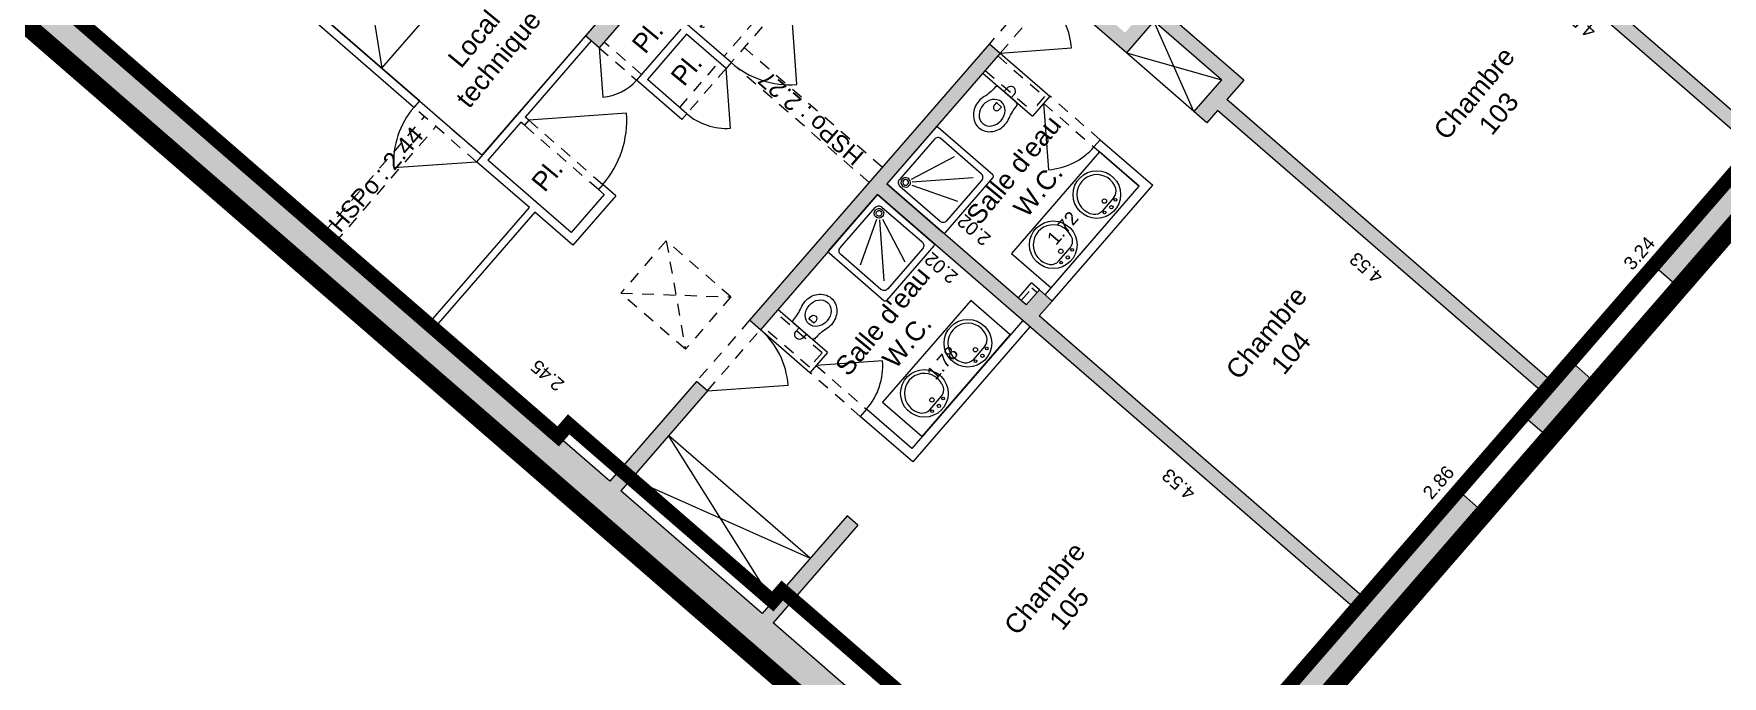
# Model space of a CAD drawing. Header units: metres. Extents: x 1653866.1 to 1653952.6, y 8210294.1 to 8210389.6.
# Drawn here: x 1653889.48 to 1653907.22, y 8210314.23 to 8210320.98 of the extents above; entities that cross this region are included whole.
import ezdxf
from ezdxf.enums import TextEntityAlignment as Align

# ---------------------------------------------------------------- set-up
doc = ezdxf.new("R2010")
doc.units = ezdxf.units.M
doc.header["$PDMODE"] = 32
doc.header["$PDSIZE"] = -0.5
for name, pattern in [('AXES', [2, 1.25, -0.25, 0.25, -0.25]), ('CACHE2', [0.1875, 0.125, -0.0625]), ('PHANTOM', [0])]:
    doc.linetypes.add(name, pattern=pattern)
for name, color, linetype in [('GEX_BAT_allege', 161, 'Continuous'), ('GEX_BAT_cloison', 2, 'Continuous'), ('GEX_BAT_coffrage', 221, 'Continuous'), ('GEX_BAT_fenetre', 4, 'Continuous'), ('GEX_BAT_fenetre_de_toit', 3, 'CACHE2'), ('GEX_BAT_gaine_tremie', 13, 'Continuous'), ('GEX_BAT_linteau_cloison', 3, 'CACHE2'), ('GEX_BAT_linteau_mur', 6, 'CACHE2'), ('GEX_BAT_mur', 1, 'Continuous'), ('GEX_BAT_placard', 21, 'Continuous'), ('GEX_BAT_poutre', 32, 'CACHE2'), ('GEX_MEP_txt_cot_alti', 51, 'Continuous'), ('GEX_MEP_txt_cot_plani', 30, 'Continuous'), ('GEX_MEP_txt_designation', 7, 'Continuous'), ('GEX_MEP_txt_divers', 7, 'Continuous')]:
    doc.layers.add(name, color=color, linetype=linetype)
for name, color, linetype, true_color in [('GEX_EDS_sdp_1-habitation', 1, 'AXES', 0xff0000), ('GEX_EDS_sdp_7-lt', 150, 'Continuous', 0x007fff), ('GEX_EDS_shob_contour', 1, 'Continuous', 0xff0000), ('GEX_EQU_sanitaire', 9, 'Continuous', 0x808080), ('GEX_MEP_mur_pochage', 7, 'Continuous', 0x999999), ('GEX_MEP_ouvrant_porte', 9, 'Continuous', 0x808080)]:
    doc.layers.add(name, color=color, linetype=linetype, true_color=true_color)
doc.styles.add('G100TXT-cote', font='swissl.ttf')
doc.styles.add('G100TXT-droit', font='swissl.ttf', dxfattribs={"height": 0.2})
doc.styles.add('G50TXT-italic', font='swissli.ttf')
doc.dimstyles.new('G100COT-libre', dxfattribs={"dimtxt": 0.14, "dimasz": 0.18, "dimexe": 0.18, "dimexo": 0.2, "dimgap": 0.09, "dimtad": 0, "dimzin": 0, "dimdsep": 46, "dimtxsty": 'G100TXT-cote', "dimblk1": 'OBLIQUE', "dimblk2": 'OBLIQUE', "dimsah": 1, "dimcen": 0.09, "dimse1": 1, "dimse2": 1, "dimsd1": 1, "dimsd2": 1, "dimclrd": 252, "dimaunit": 2, "dimadec": 3, "dimazin": 0, "dimtfac": 1, "dimtix": 1, "dimtofl": 0, "dimtmove": 0, "dimatfit": 3, "dimldrblk": 'OBLIQUE', "dimfxl": 0.18, "dimtolj": 1, "dimtzin": 0, "dimarcsym": 0})

# ---------------------------------------------------------------- blocks, each defined once
blk = doc.blocks.new('*D139')
at = {"layer": 'Defpoints', "color": 0, "transparency": 16777216}
for p in [(1653899.61, 8210318.195), (1653899.693, 8210318.123), (1653898.527, 8210316.778)]:
    blk.add_point(p, dxfattribs=at)
at = {"layer": 'GEX_MEP_txt_cot_plani', "color": 0, "transparency": 16777216, "insert": (1653899.027, 8210317.522), "char_height": 0.14, "attachment_point": 5, "rotation": 49.0604, "style": 'G100TXT-cote'}
blk.add_mtext('\\A1;1.78', dxfattribs=at)
blk = doc.blocks.new('_OBLIQUE')
at = {"color": 0, "linetype": 'ByBlock'}
blk.add_line((-0.5, -0.5), (0.5, 0.5), dxfattribs=at)
blk = doc.blocks.new('WC_sr')
at = {"layer": 'GEX_EQU_sanitaire'}
blk.add_lwpolyline([(-0.05, -0.1), (-0.05, -0.05, -1), (0.05, -0.05), (0.05, -0.1)], format="xyb", dxfattribs=at)
for points in [[(-0.12, -0.1), (0.12, -0.1, -0.414214), (0.15, -0.13, 0.079048), (0.173, -0.276, -0.079048), (0.185, -0.35, -0.083285), (0.172, -0.428, -0.09084), (0.134, -0.494, -0.104065), (0.073, -0.543, -0.115836), (0, -0.56, -0.115836), (-0.073, -0.543, -0.104065), (-0.134, -0.494, -0.09084), (-0.172, -0.428, -0.083285), (-0.185, -0.35, -0.079048), (-0.173, -0.276, 0.079048), (-0.15, -0.13, -0.414214), (-0.12, -0.1)], [(-0.035, -0.24), (0.035, -0.24), (0.035, -0.275, -1), (-0.035, -0.275)]]:
    blk.add_lwpolyline(points, format="xyb", close=True, dxfattribs=at)
blk.add_ellipse((0, -0.35), major_axis=(0, -0.15), ratio=0.833333, dxfattribs=at)
blk = doc.blocks.new('Dou_ea')
at = {"layer": 'GEX_EQU_sanitaire'}
for p, q in [((0.207, -0.162), (0.68, -0.348)), ((0.162, -0.207), (0.348, -0.68)), ((0.189, -0.189), (0.642, -0.642))]:
    blk.add_line(p, q, dxfattribs=at)
for points in [[(0.02, -0.8, -0.414214), (0, -0.78), (0, 0), (0.78, 0, -0.414214), (0.8, -0.02), (0.8, -0.78, -0.414214), (0.78, -0.8)], [(0.68, -0.07, -0.414214), (0.73, -0.12), (0.73, -0.68, -0.414214), (0.68, -0.73), (0.12, -0.73, -0.414214), (0.07, -0.68), (0.07, -0.12, -0.414214), (0.12, -0.07)], [(0.19, -0.14, -1), (0.09, -0.14, -1)], [(0.17, -0.14, -1), (0.11, -0.14, -1)]]:
    blk.add_lwpolyline(points, format="xyb", close=True, dxfattribs=at)
blk = doc.blocks.new('*D143')
at = {"layer": 'Defpoints', "color": 0, "transparency": 16777216}
for p in [(1653898.205, 8210319.13), (1653898.251, 8210319.182), (1653899.731, 8210317.806)]:
    blk.add_point(p, dxfattribs=at)
at = {"layer": 'GEX_MEP_txt_cot_plani', "color": 0, "transparency": 16777216, "insert": (1653899.014, 8210318.52), "char_height": 0.14, "attachment_point": 5, "rotation": 139.0604, "style": 'G100TXT-cote'}
blk.add_mtext('\\A1;2.02', dxfattribs=at)
blk = doc.blocks.new('Lav_vr')
at = {"layer": 'GEX_EQU_sanitaire', "linetype": 'Continuous'}
for p, q in [((-0.443, -0.123), (-0.254, -0.123)), ((0.443, -0.123), (0.254, -0.123))]:
    blk.add_line(p, q, dxfattribs=at)
at = {"layer": 'GEX_EQU_sanitaire', "linetype": 'PHANTOM'}
blk.add_lwpolyline([(0.707, 0), (-0.707, 0), (-0.707, -0.55), (0.707, -0.55), (0.707, 0)], dxfattribs=at)
at = {"layer": 'GEX_EQU_sanitaire', "linetype": 'Continuous'}
for centre, radius in [((-0.349, -0.279), 0.25), ((-0.437, -0.094), 0.014), ((-0.349, -0.174), 0.023), ((-0.349, -0.077), 0.0175), ((-0.26, -0.094), 0.014), ((0.349, -0.279), 0.25), ((0.26, -0.094), 0.014), ((0.349, -0.174), 0.023), ((0.349, -0.077), 0.0175), ((0.437, -0.094), 0.014)]:
    blk.add_circle(centre, radius, dxfattribs=at)
for centre, radius, start, end in [((-0.349, -0.279), 0.21, 148.6713, 31.3287), ((-0.435, -0.238), 0.115, 94.0229, 143.926), ((-0.262, -0.238), 0.115, 36.074, 85.9771), ((0.349, -0.279), 0.21, 148.6713, 31.3287), ((0.262, -0.238), 0.115, 94.0229, 143.926), ((0.435, -0.238), 0.115, 36.074, 85.9771)]:
    blk.add_arc(centre, radius, start, end, dxfattribs=at)
blk = doc.blocks.new('*D174')
at = {"layer": 'Defpoints', "color": 0, "transparency": 16777216}
for p in [(1653895.938, 8210321.431), (1653896.731, 8210320.743), (1653896.822, 8210320.848)]:
    blk.add_point(p, dxfattribs=at)
at = {"layer": 'GEX_MEP_txt_cot_plani', "color": 0, "transparency": 16777216, "insert": (1653896.425, 8210321.192), "char_height": 0.14, "attachment_point": 5, "rotation": 139.0604, "style": 'G100TXT-cote'}
blk.add_mtext('\\A1;1.05', dxfattribs=at)
blk = doc.blocks.new('*D175')
at = {"layer": 'Defpoints', "color": 0, "transparency": 16777216}
for p in [(1653893.917, 8210318.154), (1653895.768, 8210316.548), (1653895.801, 8210316.587)]:
    blk.add_point(p, dxfattribs=at)
at = {"layer": 'GEX_MEP_txt_cot_plani', "color": 0, "transparency": 16777216, "insert": (1653894.876, 8210317.39), "char_height": 0.14, "attachment_point": 5, "rotation": 139.0604, "style": 'G100TXT-cote'}
blk.add_mtext('\\A1;2.45', dxfattribs=at)
blk = doc.blocks.new('*D176')
at = {"layer": 'Defpoints', "color": 0, "transparency": 16777216}
for p in [(1653914.87, 8210339.665), (1653914.875, 8210339.66), (1653894.989, 8210316.75)]:
    blk.add_point(p, dxfattribs=at)
at = {"layer": 'GEX_MEP_txt_cot_plani', "color": 0, "transparency": 16777216, "insert": (1653904.927, 8210328.209), "char_height": 0.14, "attachment_point": 5, "rotation": 49.0429, "style": 'G100TXT-cote'}
blk.add_mtext('\\A1;30.34', dxfattribs=at)
blk = doc.blocks.new('*D177')
at = {"layer": 'Defpoints', "color": 0, "transparency": 16777216}
for p in [(1653896.626, 8210322.741), (1653896.738, 8210322.643), (1653894.189, 8210319.705)]:
    blk.add_point(p, dxfattribs=at)
at = {"layer": 'GEX_MEP_txt_cot_plani', "color": 0, "transparency": 16777216, "insert": (1653895.351, 8210321.271), "char_height": 0.14, "attachment_point": 5, "rotation": 49.0604, "style": 'G100TXT-cote'}
blk.add_mtext('\\A1;3.89', dxfattribs=at)
blk = doc.blocks.new('*D178')
at = {"layer": 'Defpoints', "color": 0, "transparency": 16777216}
for p in [(1653893.538, 8210322.335), (1653895.096, 8210320.751), (1653895.211, 8210320.883)]:
    blk.add_point(p, dxfattribs=at)
at = {"layer": 'GEX_MEP_txt_cot_plani', "color": 0, "transparency": 16777216, "insert": (1653894.259, 8210321.476), "char_height": 0.14, "attachment_point": 5, "rotation": 139.0604, "style": 'G100TXT-cote'}
blk.add_mtext('\\A1;2.21', dxfattribs=at)
blk = doc.blocks.new('*D202')
at = {"layer": 'Defpoints', "color": 0, "transparency": 16777216}
for p in [(1653903.199, 8210315.081), (1653903.369, 8210314.934), (1653900.879, 8210312.064)]:
    blk.add_point(p, dxfattribs=at)
at = {"layer": 'GEX_MEP_txt_cot_plani', "color": 0, "transparency": 16777216, "insert": (1653901.954, 8210313.646), "char_height": 0.14, "attachment_point": 5, "rotation": 49.0604, "style": 'G100TXT-cote'}
blk.add_mtext('\\A1;3.80', dxfattribs=at)
blk = doc.blocks.new('*D203')
at = {"layer": 'Defpoints', "color": 0, "transparency": 16777216}
for p in [(1653905.179, 8210317.348), (1653905.341, 8210317.208), (1653903.465, 8210315.045)]:
    blk.add_point(p, dxfattribs=at)
at = {"layer": 'GEX_MEP_txt_cot_plani', "color": 0, "transparency": 16777216, "insert": (1653904.241, 8210316.267), "char_height": 0.14, "attachment_point": 5, "rotation": 49.0604, "style": 'G100TXT-cote'}
blk.add_mtext('\\A1;2.86', dxfattribs=at)
blk = doc.blocks.new('*D204')
at = {"layer": 'Defpoints', "color": 0, "transparency": 16777216}
for p in [(1653907.413, 8210319.899), (1653907.563, 8210319.769), (1653905.44, 8210317.321)]:
    blk.add_point(p, dxfattribs=at)
at = {"layer": 'GEX_MEP_txt_cot_plani', "color": 0, "transparency": 16777216, "insert": (1653906.351, 8210318.675), "char_height": 0.14, "attachment_point": 5, "rotation": 49.0604, "style": 'G100TXT-cote'}
blk.add_mtext('\\A1;3.24', dxfattribs=at)
blk = doc.blocks.new('*D209')
at = {"layer": 'Defpoints', "color": 0, "transparency": 16777216}
for p in [(1653904.141, 8210322.737), (1653907.563, 8210319.769), (1653907.431, 8210319.617)]:
    blk.add_point(p, dxfattribs=at)
at = {"layer": 'GEX_MEP_txt_cot_plani', "color": 0, "transparency": 16777216, "insert": (1653905.72, 8210321.101), "char_height": 0.14, "attachment_point": 5, "rotation": 139.0604, "style": 'G100TXT-cote'}
blk.add_mtext('\\A1;4.53', dxfattribs=at)
blk = doc.blocks.new('*D210')
at = {"layer": 'Defpoints', "color": 0, "transparency": 16777216}
for p in [(1653901.919, 8210320.176), (1653905.341, 8210317.208), (1653905.192, 8210317.036)]:
    blk.add_point(p, dxfattribs=at)
at = {"layer": 'GEX_MEP_txt_cot_plani', "color": 0, "transparency": 16777216, "insert": (1653903.481, 8210318.52), "char_height": 0.14, "attachment_point": 5, "rotation": 139.0604, "style": 'G100TXT-cote'}
blk.add_mtext('\\A1;4.53', dxfattribs=at)
blk = doc.blocks.new('*D211')
at = {"layer": 'Defpoints', "color": 0, "transparency": 16777216}
for p in [(1653899.947, 8210317.902), (1653903.369, 8210314.934), (1653903.22, 8210314.762)]:
    blk.add_point(p, dxfattribs=at)
at = {"layer": 'GEX_MEP_txt_cot_plani', "color": 0, "transparency": 16777216, "insert": (1653901.509, 8210316.246), "char_height": 0.14, "attachment_point": 5, "rotation": 139.0604, "style": 'G100TXT-cote'}
blk.add_mtext('\\A1;4.53', dxfattribs=at)
blk = doc.blocks.new('*D212')
at = {"layer": 'Defpoints', "color": 0, "transparency": 16777216}
for p in [(1653900.851, 8210319.592), (1653900.858, 8210319.586), (1653899.739, 8210318.282)]:
    blk.add_point(p, dxfattribs=at)
at = {"layer": 'GEX_MEP_txt_cot_plani', "color": 0, "transparency": 16777216, "insert": (1653900.291, 8210318.94), "char_height": 0.14, "attachment_point": 5, "rotation": 49.3704, "style": 'G100TXT-cote'}
blk.add_mtext('\\A1;1.72', dxfattribs=at)
blk = doc.blocks.new('*D213')
at = {"layer": 'Defpoints', "color": 0, "transparency": 16777216}
for p in [(1653898.58, 8210319.562), (1653898.596, 8210319.581), (1653900.106, 8210318.239)]:
    blk.add_point(p, dxfattribs=at)
at = {"layer": 'GEX_MEP_txt_cot_plani', "color": 0, "transparency": 16777216, "insert": (1653899.359, 8210318.919), "char_height": 0.14, "attachment_point": 5, "rotation": 139.0604, "style": 'G100TXT-cote'}
blk.add_mtext('\\A1;2.02', dxfattribs=at)
blk = doc.blocks.new('*D218')
at = {"layer": 'Defpoints', "color": 0, "transparency": 16777216}
for p in [(1653880.669, 8210329.569), (1653893.823, 8210318.159), (1653893.827, 8210318.164)]:
    blk.add_point(p, dxfattribs=at)
at = {"layer": 'GEX_MEP_txt_cot_plani', "color": 0, "transparency": 16777216, "insert": (1653887.25, 8210323.869), "char_height": 0.14, "attachment_point": 5, "rotation": 139.0604, "style": 'G100TXT-cote'}
blk.add_mtext('\\A1;17.41', dxfattribs=at)

msp = doc.modelspace()

# ---------------------------------------------------------------- hatches: boundary and pattern name
at = {"layer": 'GEX_MEP_mur_pochage'}
h = msp.add_hatch(color=256, dxfattribs=at)
h.dxf.hatch_style = 1
h.paths.add_polyline_path([(1653883.977, 8210326.301), (1653884.115, 8210326.46), (1653883.798, 8210326.735), (1653883.66, 8210326.577), (1653881.605, 8210328.359), (1653881.743, 8210328.517), (1653881.411, 8210328.806), (1653881.273, 8210328.647), (1653880.248, 8210329.537), (1653873.272, 8210321.495), (1653869.37, 8210324.88), (1653870.52, 8210326.206), (1653870.346, 8210326.357), (1653869.196, 8210325.031), (1653866.704, 8210327.193), (1653867.771, 8210328.424), (1653867.545, 8210328.62), (1653866.281, 8210327.163), (1653873.375, 8210321.01), (1653880.286, 8210328.978), (1653900.681, 8210311.286), (1653901.728, 8210312.492), (1653901.456, 8210312.728), (1653900.669, 8210311.822), (1653897.248, 8210314.79), (1653898.139, 8210315.818), (1653898.025, 8210315.916), (1653897.134, 8210314.889), (1653895.646, 8210316.179), (1653896.557, 8210317.229), (1653896.443, 8210317.328), (1653895.533, 8210316.278), (1653889.666, 8210321.367), (1653889.79, 8210321.511), (1653889.518, 8210321.747), (1653889.394, 8210321.603)])
h = msp.add_hatch(color=256, dxfattribs=at)
h.dxf.hatch_style = 1
h.paths.add_polyline_path([(1653895.607, 8210327.901), (1653894.683, 8210326.835), (1653893.485, 8210327.874), (1653893.289, 8210327.647), (1653894.501, 8210326.596), (1653891.107, 8210322.683), (1653889.576, 8210324.011), (1653889.478, 8210323.897), (1653891.122, 8210322.471), (1653894.582, 8210326.46), (1653896.995, 8210324.367), (1653894.612, 8210321.62), (1653893.646, 8210322.459), (1653894.901, 8210323.906), (1653894.777, 8210324.013), (1653892.333, 8210321.196), (1653892.457, 8210321.088), (1653893.538, 8210322.335), (1653894.633, 8210321.384), (1653894.751, 8210321.52), (1653894.793, 8210321.485), (1653895.094, 8210321.832), (1653895.177, 8210321.76), (1653895.308, 8210321.911), (1653895.225, 8210321.983), (1653896.201, 8210323.109), (1653896.791, 8210322.598), (1653895.742, 8210321.389), (1653895.689, 8210321.435), (1653895.277, 8210320.959), (1653895.42, 8210320.834), (1653896.881, 8210322.519), (1653897.236, 8210322.211), (1653897.387, 8210322.385), (1653896.352, 8210323.283), (1653897.165, 8210324.219), (1653898.713, 8210322.876), (1653900.073, 8210324.443), (1653899.959, 8210324.541), (1653898.698, 8210323.088), (1653894.801, 8210326.468), (1653895.856, 8210327.684)])
h = msp.add_hatch(color=256, dxfattribs=at)
h.dxf.hatch_style = 1
h.paths.add_polyline_path([(1653908.577, 8210320.938), (1653907.661, 8210319.882), (1653904.088, 8210322.981), (1653903.95, 8210322.822), (1653902.499, 8210324.08), (1653903.744, 8210325.515), (1653903.631, 8210325.613), (1653901.003, 8210322.584), (1653901.116, 8210322.486), (1653902.401, 8210323.967), (1653904.003, 8210322.578), (1653904.141, 8210322.737), (1653907.563, 8210319.769), (1653906.501, 8210318.545), (1653906.773, 8210318.309), (1653908.849, 8210320.702)])
h = msp.add_hatch(color=256, dxfattribs=at)
h.dxf.hatch_style = 1
h.paths.add_polyline_path([(1653905.63, 8210317.54), (1653905.44, 8210317.321), (1653902.018, 8210320.289), (1653902.194, 8210320.493), (1653901.235, 8210321.325), (1653900.946, 8210320.993), (1653900.304, 8210321.55), (1653900.593, 8210321.882), (1653900.479, 8210321.98), (1653900.014, 8210321.443), (1653900.127, 8210321.345), (1653900.206, 8210321.436), (1653900.961, 8210320.781), (1653901.25, 8210321.113), (1653901.96, 8210320.497), (1653901.671, 8210320.165), (1653901.807, 8210320.047), (1653901.919, 8210320.176), (1653905.341, 8210317.208), (1653905.132, 8210316.966), (1653905.404, 8210316.73), (1653905.902, 8210317.304)])
h = msp.add_hatch(color=256, dxfattribs=at)
h.dxf.hatch_style = 1
h.paths.add_polyline_path([(1653904.45, 8210316.181), (1653903.467, 8210315.047), (1653900.045, 8210318.016), (1653900.182, 8210318.173), (1653900.046, 8210318.291), (1653899.909, 8210318.134), (1653898.444, 8210319.405), (1653899.635, 8210320.779), (1653899.522, 8210320.877), (1653897, 8210317.97), (1653897.114, 8210317.871), (1653898.346, 8210319.292), (1653903.369, 8210314.934), (1653902.36, 8210313.771), (1653902.632, 8210313.535), (1653904.722, 8210315.945)])

# ---------------------------------------------------------------- linework, layer by layer
at = {"layer": 'GEX_BAT_allege'}
for p, q in [((1653906.773, 8210318.309), (1653905.902, 8210317.304)), ((1653904.722, 8210315.945), (1653905.404, 8210316.73))]:
    msp.add_line(p, q, dxfattribs=at)
at = {"layer": 'GEX_BAT_cloison'}
for p, q in [((1653896.806, 8210320.678), (1653895.938, 8210321.431)), ((1653893.473, 8210320.207), (1653892.457, 8210321.088)), ((1653893.532, 8210320.275), (1653892.516, 8210321.156)), ((1653895.277, 8210320.959), (1653894.13, 8210319.637)), ((1653895.337, 8210320.906), (1653894.642, 8210320.106)), ((1653896.278, 8210321.03), (1653895.813, 8210320.494)), ((1653896.339, 8210320.978), (1653895.926, 8210320.502)), ((1653896.754, 8210320.617), (1653896.339, 8210320.978)), ((1653896.806, 8210320.678), (1653896.754, 8210320.617)), ((1653896.289, 8210320.081), (1653895.813, 8210320.494)), ((1653896.341, 8210320.141), (1653895.926, 8210320.502)), ((1653893.532, 8210320.275), (1653893.473, 8210320.207)), ((1653894.597, 8210320.053), (1653894.249, 8210319.652)), ((1653894.634, 8210320.02), (1653894.597, 8210320.053)), ((1653894.68, 8210320.073), (1653894.634, 8210320.02)), ((1653894.68, 8210320.073), (1653894.642, 8210320.106)), ((1653896.341, 8210320.141), (1653896.289, 8210320.081)), ((1653900.685, 8210319.868), (1653900.62, 8210319.792)), ((1653900.685, 8210319.868), (1653901.237, 8210319.389)), ((1653900.62, 8210319.792), (1653901.096, 8210319.379)), ((1653894.686, 8210319.154), (1653894.13, 8210319.637)), ((1653895.125, 8210318.892), (1653894.249, 8210319.652)), ((1653895.458, 8210319.398), (1653895.412, 8210319.345)), ((1653895.473, 8210319.293), (1653895.412, 8210319.345)), ((1653895.594, 8210319.28), (1653895.458, 8210319.398)), ((1653900.106, 8210318.239), (1653901.096, 8210319.379)), ((1653900.182, 8210318.173), (1653901.237, 8210319.389)), ((1653893.626, 8210317.932), (1653894.686, 8210319.154)), ((1653895.473, 8210319.293), (1653895.125, 8210318.892)), ((1653895.594, 8210319.28), (1653895.142, 8210318.759)), ((1653894.742, 8210319.106), (1653893.682, 8210317.883)), ((1653895.142, 8210318.759), (1653894.742, 8210319.106)), ((1653899.872, 8210317.968), (1653898.705, 8210316.623)), ((1653899.947, 8210317.902), (1653898.715, 8210316.482)), ((1653898.229, 8210317.036), (1653898.164, 8210316.961)), ((1653898.705, 8210316.623), (1653898.229, 8210317.036)), ((1653898.715, 8210316.482), (1653898.164, 8210316.961))]:
    msp.add_line(p, q, dxfattribs=at)
at = {"layer": 'GEX_BAT_coffrage'}
for p, q in [((1653899.826, 8210318.206), (1653899.963, 8210318.363)), ((1653900.046, 8210318.291), (1653899.963, 8210318.363)), ((1653895.099, 8210316.877), (1653894.989, 8210316.75)), ((1653895.643, 8210316.405), (1653895.099, 8210316.877)), ((1653895.756, 8210316.307), (1653897.244, 8210315.016)), ((1653900.879, 8210312.064), (1653897.457, 8210315.032))]:
    msp.add_line(p, q, dxfattribs=at)
at = {"layer": 'GEX_BAT_coffrage', "linetype": 'CACHE2'}
for p, q in [((1653899.856, 8210318.18), (1653899.967, 8210318.307)), ((1653900.02, 8210318.261), (1653899.967, 8210318.307)), ((1653895.103, 8210316.82), (1653895.019, 8210316.723)), ((1653895.617, 8210316.375), (1653895.103, 8210316.82)), ((1653895.73, 8210316.276), (1653897.218, 8210314.985)), ((1653900.853, 8210312.033), (1653897.431, 8210315.002))]:
    msp.add_line(p, q, dxfattribs=at)
at = {"layer": 'GEX_BAT_fenetre'}
for p, q in [((1653905.63, 8210317.54), (1653906.501, 8210318.545)), ((1653905.132, 8210316.966), (1653904.45, 8210316.181))]:
    msp.add_line(p, q, dxfattribs=at)
at = {"layer": 'GEX_BAT_fenetre', "linetype": 'CACHE2'}
for p, q in [((1653905.667, 8210317.507), (1653906.539, 8210318.512)), ((1653905.169, 8210316.933), (1653904.488, 8210316.148))]:
    msp.add_line(p, q, dxfattribs=at)
at = {"layer": 'GEX_BAT_fenetre_de_toit'}
for p, q in [((1653896.125, 8210318.807), (1653895.646, 8210318.255)), ((1653896.804, 8210318.217), (1653896.125, 8210318.807)), ((1653896.125, 8210318.807), (1653896.326, 8210317.666)), ((1653896.326, 8210317.666), (1653895.646, 8210318.255)), ((1653895.646, 8210318.255), (1653896.804, 8210318.217)), ((1653896.804, 8210318.217), (1653896.326, 8210317.666))]:
    msp.add_line(p, q, dxfattribs=at)
at = {"layer": 'GEX_BAT_gaine_tremie', "linetype": 'CACHE2'}
for p, q in [((1653899.609, 8210320.748), (1653900.1, 8210320.322)), ((1653899.478, 8210320.597), (1653899.969, 8210320.171)), ((1653900.1, 8210320.322), (1653899.969, 8210320.171)), ((1653897.631, 8210317.476), (1653897.14, 8210317.902)), ((1653897.762, 8210317.627), (1653897.271, 8210318.053)), ((1653897.762, 8210317.627), (1653897.631, 8210317.476))]:
    msp.add_line(p, q, dxfattribs=at)
at = {"layer": 'GEX_BAT_gaine_tremie'}
for p, q in [((1653899.635, 8210320.779), (1653900.157, 8210320.326)), ((1653899.452, 8210320.567), (1653899.973, 8210320.115)), ((1653900.157, 8210320.326), (1653899.973, 8210320.115)), ((1653897.818, 8210317.631), (1653897.297, 8210318.083)), ((1653897.635, 8210317.419), (1653897.114, 8210317.871)), ((1653897.818, 8210317.631), (1653897.635, 8210317.419))]:
    msp.add_line(p, q, dxfattribs=at)
at = {"layer": 'GEX_BAT_linteau_cloison'}
for p, q in [((1653897.353, 8210321.461), (1653896.731, 8210320.743)), ((1653897.429, 8210321.395), (1653896.806, 8210320.678)), ((1653895.42, 8210320.834), (1653895.813, 8210320.494)), ((1653895.865, 8210320.554), (1653895.472, 8210320.895)), ((1653896.266, 8210320.207), (1653896.678, 8210320.683)), ((1653896.754, 8210320.617), (1653896.341, 8210320.141)), ((1653894.13, 8210319.637), (1653893.473, 8210320.207)), ((1653893.532, 8210320.275), (1653894.189, 8210319.705)), ((1653900.091, 8210320.251), (1653900.62, 8210319.792)), ((1653900.685, 8210319.868), (1653900.157, 8210320.326)), ((1653895.412, 8210319.345), (1653894.634, 8210320.02)), ((1653894.68, 8210320.073), (1653895.458, 8210319.398)), ((1653898.164, 8210316.961), (1653897.635, 8210317.419)), ((1653897.7, 8210317.495), (1653898.229, 8210317.036))]:
    msp.add_line(p, q, dxfattribs=at)
at = {"layer": 'GEX_BAT_linteau_mur'}
for p, q in [((1653900.014, 8210321.443), (1653899.522, 8210320.877)), ((1653899.635, 8210320.779), (1653900.127, 8210321.345)), ((1653897, 8210317.97), (1653896.443, 8210317.328)), ((1653896.557, 8210317.229), (1653897.114, 8210317.871))]:
    msp.add_line(p, q, dxfattribs=at)
at = {"layer": 'GEX_BAT_mur'}
for p, q in [((1653900.681, 8210311.286), (1653880.286, 8210328.978)), ((1653907.661, 8210319.882), (1653904.088, 8210322.981)), ((1653907.563, 8210319.769), (1653904.141, 8210322.737)), ((1653896.881, 8210322.519), (1653895.42, 8210320.834)), ((1653895.689, 8210321.435), (1653895.277, 8210320.959)), ((1653900.961, 8210320.781), (1653900.206, 8210321.436)), ((1653895.533, 8210316.278), (1653889.666, 8210321.367)), ((1653902.194, 8210320.493), (1653901.235, 8210321.325)), ((1653901.25, 8210321.113), (1653900.961, 8210320.781)), ((1653901.96, 8210320.497), (1653901.25, 8210321.113)), ((1653895.42, 8210320.834), (1653895.277, 8210320.959)), ((1653899.522, 8210320.877), (1653897, 8210317.97)), ((1653899.635, 8210320.779), (1653898.444, 8210319.405)), ((1653899.522, 8210320.877), (1653899.635, 8210320.779)), ((1653908.849, 8210320.702), (1653906.773, 8210318.309)), ((1653901.96, 8210320.497), (1653901.671, 8210320.165)), ((1653902.194, 8210320.493), (1653902.018, 8210320.289)), ((1653905.44, 8210317.321), (1653902.018, 8210320.289)), ((1653901.807, 8210320.047), (1653901.671, 8210320.165)), ((1653901.919, 8210320.176), (1653901.807, 8210320.047)), ((1653905.341, 8210317.208), (1653901.919, 8210320.176)), ((1653907.563, 8210319.769), (1653906.501, 8210318.545)), ((1653899.909, 8210318.134), (1653898.444, 8210319.405)), ((1653898.346, 8210319.292), (1653897.114, 8210317.871)), ((1653903.369, 8210314.934), (1653898.346, 8210319.292)), ((1653906.773, 8210318.309), (1653906.501, 8210318.545)), ((1653900.046, 8210318.291), (1653899.909, 8210318.134)), ((1653900.046, 8210318.291), (1653900.182, 8210318.173)), ((1653900.045, 8210318.016), (1653900.182, 8210318.173)), ((1653897.114, 8210317.871), (1653897, 8210317.97)), ((1653903.467, 8210315.047), (1653900.045, 8210318.016)), ((1653905.63, 8210317.54), (1653905.44, 8210317.321)), ((1653905.902, 8210317.304), (1653905.63, 8210317.54)), ((1653896.443, 8210317.328), (1653895.533, 8210316.278)), ((1653896.557, 8210317.229), (1653895.646, 8210316.179)), ((1653896.557, 8210317.229), (1653896.443, 8210317.328)), ((1653905.341, 8210317.208), (1653905.132, 8210316.966)), ((1653905.902, 8210317.304), (1653905.404, 8210316.73)), ((1653905.404, 8210316.73), (1653905.132, 8210316.966)), ((1653897.134, 8210314.889), (1653895.646, 8210316.179)), ((1653904.45, 8210316.181), (1653903.465, 8210315.045)), ((1653904.722, 8210315.945), (1653904.45, 8210316.181)), ((1653904.722, 8210315.945), (1653902.632, 8210313.535)), ((1653898.025, 8210315.916), (1653897.134, 8210314.889)), ((1653898.139, 8210315.818), (1653897.248, 8210314.79)), ((1653898.139, 8210315.818), (1653898.025, 8210315.916)), ((1653903.369, 8210314.934), (1653902.36, 8210313.771)), ((1653900.669, 8210311.822), (1653897.248, 8210314.79))]:
    msp.add_line(p, q, dxfattribs=at)
at = {"layer": 'GEX_BAT_placard'}
for p, q in [((1653893.135, 8210320.619), (1653893.587, 8210321.14)), ((1653901.671, 8210320.165), (1653900.961, 8210320.781)), ((1653897.639, 8210315.47), (1653896.15, 8210316.761))]:
    msp.add_line(p, q, dxfattribs=at)
at = {"layer": 'GEX_BAT_poutre'}
for p, q in [((1653898.395, 8210319.578), (1653896.944, 8210320.836)), ((1653898.257, 8210319.419), (1653896.806, 8210320.678)), ((1653892.523, 8210318.889), (1653893.583, 8210320.111)), ((1653892.644, 8210318.784), (1653893.704, 8210320.006))]:
    msp.add_line(p, q, dxfattribs=at)
at = {"layer": 'GEX_EDS_sdp_1-habitation', "const_width": 0.15}
msp.add_lwpolyline([(1653889.394, 8210321.603), (1653889.518, 8210321.747), (1653889.786, 8210321.514), (1653889.666, 8210321.367), (1653894.989, 8210316.75), (1653895.099, 8210316.877), (1653897.244, 8210315.016), (1653897.344, 8210315.13), (1653897.457, 8210315.032), (1653900.879, 8210312.064), (1653911.586, 8210324.406), (1653907.059, 8210328.333), (1653907.838, 8210329.231), (1653909.168, 8210328.078), (1653910.13, 8210329.187), (1653908.099, 8210330.949), (1653909.666, 8210332.756), (1653912.348, 8210335.848)], dxfattribs=at)
at = {"layer": 'GEX_EDS_sdp_7-lt'}
msp.add_lwpolyline([(1653896.791, 8210322.598), (1653896.032, 8210323.256), (1653894.612, 8210321.62), (1653893.265, 8210322.789), (1653892.934, 8210322.408), (1653893.315, 8210322.078), (1653892.516, 8210321.156), (1653894.189, 8210319.705), (1653895.689, 8210321.435), (1653895.742, 8210321.389)], close=True, dxfattribs=at)
at = {"layer": 'GEX_EDS_shob_contour', "const_width": 0.2}
msp.add_lwpolyline([(1653880.286, 8210328.978), (1653900.681, 8210311.286), (1653912.054, 8210324.397), (1653907.484, 8210328.361), (1653907.89, 8210328.829), (1653909.219, 8210327.676), (1653910.556, 8210329.217), (1653908.518, 8210330.985), (1653912.57, 8210335.656), (1653914.611, 8210338.008), (1653915.177, 8210338.662), (1653916.448, 8210340.205), (1653916.767, 8210339.942), (1653916.423, 8210339.525), (1653916.692, 8210337.251), (1653918.645, 8210335.642)], dxfattribs=at)
at = {"layer": 'GEX_MEP_ouvrant_porte'}
for points in [[(1653896.806, 8210320.678, 0.198912), (1653897.496, 8210320.448), (1653897.429, 8210321.395)], [(1653899.635, 8210320.779), (1653900.384, 8210320.832, 0.198912), (1653900.127, 8210321.345, 0.198912)], [(1653895.42, 8210320.834), (1653895.457, 8210320.316, 0.198912), (1653895.813, 8210320.494, 0.198912)], [(1653896.341, 8210320.141, 0.198912), (1653896.799, 8210319.989), (1653896.754, 8210320.617)], [(1653893.473, 8210320.207, 0.198912), (1653893.262, 8210319.575), (1653894.13, 8210319.637)], [(1653900.091, 8210320.251), (1653900.141, 8210319.553, 0.198912), (1653900.62, 8210319.792, 0.198912)], [(1653895.458, 8210319.398, 0.198912), (1653895.708, 8210320.146), (1653894.68, 8210320.073)], [(1653896.557, 8210317.229), (1653897.405, 8210317.29, 0.198912), (1653897.114, 8210317.871, 0.198912)], [(1653898.229, 8210317.036, 0.198912), (1653898.399, 8210317.544), (1653897.7, 8210317.495)]]:
    msp.add_lwpolyline(points, format="xyb", dxfattribs=at)
at = {"layer": 'GEX_MEP_txt_divers'}
for p, q in [((1653892.968, 8210321.677), (1653893.135, 8210320.619)), ((1653901.671, 8210320.165), (1653901.25, 8210321.113)), ((1653900.961, 8210320.781), (1653901.96, 8210320.497)), ((1653897.244, 8210315.016), (1653896.15, 8210316.761)), ((1653895.756, 8210316.307), (1653897.639, 8210315.47))]:
    msp.add_line(p, q, dxfattribs=at)

# ---------------------------------------------------------------- block references
at = {"layer": 'GEX_EQU_sanitaire', "xscale": -1}
for name, p, rotation in [('WC_sr', (1653899.778, 8210320.416), 319.0604426573414), ('Dou_ea', (1653898.444, 8210319.405), 139.0604427517793)]:
    msp.add_blockref(name, p, dxfattribs=dict(at, rotation=rotation))
at = {"layer": 'GEX_EQU_sanitaire'}
for name, p, rotation in [('Lav_vr', (1653900.632, 8210318.845), 229.0604426454785), ('Dou_ea', (1653898.346, 8210319.292), 319.0604426210471), ('WC_sr', (1653897.492, 8210317.781), 139.0604426351746), ('Lav_vr', (1653899.277, 8210317.283), 229.0604426454785)]:
    msp.add_blockref(name, p, dxfattribs=dict(at, rotation=rotation))

# ---------------------------------------------------------------- texts
at = {"layer": 'GEX_MEP_txt_cot_alti', "color": 6, "style": 'G50TXT-italic'}
for s, rotation, p in [('2.27', 139.0604, (1653897.561, 8210320.287)), ('2.44', 49.0604, (1653893.266, 8210319.535))]:
    msp.add_text(s, height=0.1802, rotation=rotation, dxfattribs=at).set_placement(p)
for rotation, p in [(139.0604, (1653897.561, 8210320.287)), (49.0604, (1653893.266, 8210319.535))]:
    msp.add_text('HSPo : ', height=0.1802, rotation=rotation, dxfattribs=at).set_placement(p, align=Align.RIGHT)
at = {"layer": 'GEX_MEP_txt_designation', "char_height": 0.2, "width": 1.97385, "attachment_point": 5, "rotation": 50.5279, "style": 'G100TXT-droit'}
for s, insert in [('Local \\Ptechnique  ', (1653894.255, 8210320.803)), ('Pl.', (1653895.929, 8210320.948)), ('Pl.', (1653896.337, 8210320.607)), ('Chambre \\P103', (1653904.745, 8210320.25)), ("Salle d'eau \\PW.C.", (1653899.905, 8210319.445)), ('Pl.', (1653894.873, 8210319.495)), ("Salle d'eau \\PW.C.", (1653898.527, 8210317.856)), ('Chambre \\P104', (1653902.561, 8210317.732)), ('Chambre \\P105', (1653900.231, 8210315.046))]:
    msp.add_mtext(s, dxfattribs=dict(at, insert=insert))

# ---------------------------------------------------------------- dimensions: what is measured, and where the dimension line sits
at = {"layer": 'GEX_MEP_txt_cot_plani'}
for p1, p2, distance, picture, middle in [((1653894.989, 8210316.75), (1653914.875, 8210339.66), 0.007, '*D176', (1653904.927, 8210328.209)), ((1653880.669, 8210329.569), (1653893.823, 8210318.159), 0.006, '*D218', (1653887.25, 8210323.869)), ((1653894.189, 8210319.705), (1653896.738, 8210322.643), 0.148, '*D177', (1653895.351, 8210321.271)), ((1653904.141, 8210322.737), (1653907.563, 8210319.769), -0.201, '*D209', (1653905.72, 8210321.101)), ((1653893.5379, 8210322.3346), (1653895.211, 8210320.8833), -0.1758, '*D178', (1653894.2593, 8210321.4762)), ((1653895.938, 8210321.431), (1653896.731, 8210320.743), 0.138, '*D174', (1653896.425, 8210321.192)), ((1653901.919, 8210320.176), (1653905.341, 8210317.208), -0.228, '*D210', (1653903.481, 8210318.52)), ((1653905.44, 8210317.321), (1653907.563, 8210319.769), 0.199, '*D204', (1653906.351, 8210318.675)), ((1653900.106, 8210318.239), (1653898.58, 8210319.562), -0.024, '*D213', (1653899.359, 8210318.919)), ((1653899.739, 8210318.282), (1653900.858, 8210319.586), 0.009, '*D212', (1653900.291, 8210318.94)), ((1653899.731, 8210317.806), (1653898.205, 8210319.13), -0.069, '*D143', (1653899.014, 8210318.52)), ((1653893.917, 8210318.154), (1653895.768, 8210316.548), 0.051, '*D175', (1653894.876, 8210317.39)), ((1653898.527, 8210316.778), (1653899.693, 8210318.123), 0.11, '*D139', (1653899.027, 8210317.522)), ((1653899.947, 8210317.902), (1653903.369, 8210314.934), -0.227, '*D211', (1653901.509, 8210316.246)), ((1653903.465, 8210315.045), (1653905.341, 8210317.208), 0.215, '*D203', (1653904.241, 8210316.267)), ((1653900.879, 8210312.064), (1653903.369, 8210314.934), 0.224, '*D202', (1653901.954, 8210313.646))]:
    dim = msp.add_aligned_dim(p1=p1, p2=p2, distance=distance, dimstyle='G100COT-libre', dxfattribs=at)
    dim.commit()
    dim.dimension.update_dxf_attribs({"geometry": picture, "text_midpoint": middle})

doc.saveas('drawing.dxf')
